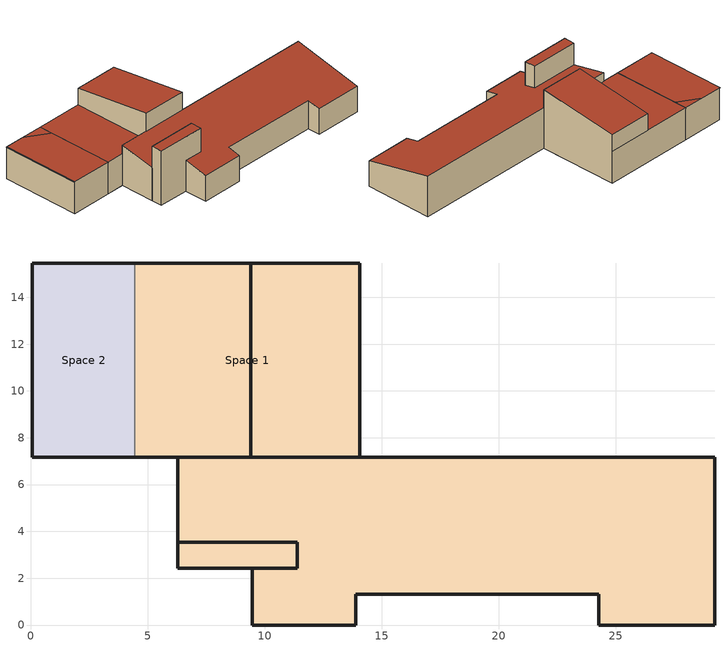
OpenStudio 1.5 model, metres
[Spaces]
Space 1
 floor ground: 14.07,15.47 14.07,7.16 4.45,7.16 4.45,15.47 z0; 29.24,7.16 29.24,0 24.28,0 24.28,7.16 z0; 13.88,7.16 13.88,0 9.47,0 9.47,2.42 11.4,2.42 11.4,3.53 6.28,3.53 6.28,7.16 z0; 24.28,7.16 24.28,1.31 13.88,1.31 13.88,7.16 z0
 floor adiabatic (ASHRAE 189.1-2009 ExtWall Mass ClimateZone 7-8): 11.4,3.53 11.4,2.42 6.28,2.42 6.28,3.53 z0
 wall outside: 24.28,0 29.24,0 / 9.47,0 13.88,0 z0:2.73; 29.24,7.16 14.07,7.16 z0:4.29; 4.45,7.16 6.28,7.16 / 14.07,15.47 4.45,15.47 z0:3.38; 9.4,7.16 6.28,7.16 z3.38:4.29; 14.07,15.47 9.4,15.47 z3.38:5.13; 29.24,7.16,4.29 29.24,0,2.73 29.24,0,0 29.24,7.16,0; 24.28,1.31,3.01 24.28,1.31,0 24.28,0,0 24.28,0,2.73; 14.07,7.16,6.2 14.07,7.16,0 14.07,15.47,0 14.07,15.47,5.13; 6.28,7.16,4.29 6.28,7.16,0 6.28,3.53,0 6.28,3.53,3.5; 9.4,7.16,6.2 9.4,15.47,5.13 9.4,15.47,3.38 9.4,7.16,3.38; 13.88,1.31,3.01 13.88,0,2.73 13.88,0,0 13.88,1.31,0; 9.47,2.42,3.26 9.47,2.42,0 9.47,0,0 9.47,0,2.73
 wall outside (ASHRAE 189.1-2009 ExtWall Mass ClimateZone 7-8): 13.88,1.31 24.28,1.31 z0:3.01; 11.4,3.53 6.28,3.53 z3.5:5.79; 6.28,3.53 6.28,2.42 z0:5.79; 11.4,2.42,5.79 11.4,2.42,3.26 11.4,3.53,3.5 11.4,3.53,5.79; 6.28,2.42,5.79 6.28,2.42,0 9.47,2.42,0 9.47,2.42,3.26 11.4,2.42,3.26 11.4,2.42,5.79
 wall outside (ASHRAE 90.1-2007 ExtWall SteelFrame ClimateZone alt-res 2-6): 9.4,7.16 14.07,7.16 z4.29:6.2
 wall adiabatic (ASHRAE 189.1-2009 ExtWall Mass ClimateZone 7-8): 6.28,3.53 11.4,3.53 z0:3.5; 11.4,2.42 9.47,2.42 z0:3.26; 11.4,3.53,3.5 11.4,3.53,0 11.4,2.42,0 11.4,2.42,3.26
 wall to Space 2: 4.45,15.47 4.45,7.16 z0:3.38
 roof outside: 14.07,7.16,6.2 14.07,15.47,5.13 9.4,15.47,5.13 9.4,7.16,6.2; 9.4,7.16 9.4,15.47 4.45,15.47 4.45,7.16 z3.38; 6.28,7.16,4.29 6.28,3.53,3.5 11.4,3.53,3.5 11.4,2.42,3.26 9.47,2.42,3.26 9.47,0,2.73 13.88,0,2.73 13.88,1.31,3.01 24.28,1.31,3.01 24.28,0,2.73 29.24,0,2.73 29.24,7.16,4.29; 0,7.16 4.45,7.16 4.45,15.47 0,15.47 z3.38
 roof outside (ASHRAE 189.1-2009 ExtWall Mass ClimateZone 7-8): 11.4,2.42 11.4,3.53 6.28,3.53 6.28,2.42 z5.79
Space 2
 floor ground: 4.45,15.47 4.45,7.16 0.07,7.16 0.07,15.47 z0
 wall outside: 4.45,15.47 0.07,15.47 0.07,7.16 4.45,7.16 z0:3.38
 roof outside: 4.45,7.16 4.45,15.47 0.07,15.47 0.07,7.16 z3.38
[Building]
Building 1: Space Type=90.1-2007 - MidriseApartment - Apartment 1; Default Construction Set=90.1-2007 - CZ5-6 - MidriseApartment 1
[ClimateZones]
Climate Zone Institution Name 1=ASHRAE; Climate Zone Document Name 1=ANSI/ASHRAE Standard 169; Climate Zone Document Year 1=2006; Climate Zone Value 1=5B; Climate Zone Institution Name 2=CEC; Climate Zone Document Name 2=California Climate Zone Descriptions; Climate Zone Document Year 2=1995
[Site]
Site 1: Latitude {deg}=40.13; Longitude {deg}=-105.24; Time Zone {hr}=-7; Elevation {m}=1689
[SizingPeriod:DesignDay] Barometric Pressure {Pa}=83011; Sky Clearness=0; Rain Indicator=0; Snow Indicator=0; Day of Month=21; Daylight Saving Time Indicator=0; Dry-Bulb Temperature Range Modifier Type=DefaultMultipliers
Name | Maximum Dry-Bulb Temperature {C} | Daily Dry-Bulb Temperature Range {deltaC} | Humidity Indicating Conditions at Maximum Dry-Bulb {BasedOnField A3} | Wind Speed {m/s} | Wind Direction {deg} | Month | Day Type | Humidity Indicating Type | Solar Model Indicator | ASHRAE Taub | ASHRAE Taud
Denver Intl Ap Ann Clg .4% Condns DB=>MWB | 34.6 | 15.2 | 15.7 | 4.2 | 80 | 7 | SummerDesignDay | Wetbulb | ASHRAETau | 0.424 | 2.012
Denver Intl Ap Ann Htg Wind 99.6% Condns WS=>MCDB | 1.8 | 0 | 1.8 | 14.1 | 160 | 12 | WinterDesignDay | Wetbulb | ASHRAEClearSky
Denver Intl Ap Ann Clg .4% Condns WB=>MDB | 27.3 | 15.2 | 18.3 | 4.2 | 80 | 7 | SummerDesignDay | Wetbulb | ASHRAETau | 0.424 | 2.012
Denver Intl Ap Ann Clg .4% Condns DP=>MDB | 19.9 | 15.2 | 16 | 4.2 | 80 | 7 | SummerDesignDay | Dewpoint | ASHRAETau | 0.424 | 2.012
Denver Intl Ap Ann Hum_n 99.6% Condns DP=>MCDB | -11.7 | 0 | -21.5 | 3.3 | 160 | 12 | WinterDesignDay | Dewpoint | ASHRAEClearSky
Denver Intl Ap Ann Htg 99.6% Condns DB | -17.4 | 0 | -17.4 | 3.3 | 160 | 12 | WinterDesignDay | Wetbulb | ASHRAEClearSky
Denver Intl Ap Ann Clg .4% Condns Enth=>MDB | 27 | 15.2 | 58300 | 4.2 | 80 | 7 | SummerDesignDay | Enthalpy | ASHRAETau | 0.424 | 2.012
[Construction]
ExtSlabCarpet 4in ClimateZone 1-8: MAT-CC05 4 HW CONCRETE, CP02 CARPET PAD
Interior Floor: F16 Acoustic tile, F05 Ceiling air space resistance, M11 100mm lightweight concrete
Interior Wall: G01a 19mm gypsum board, F04 Wall air space resistance, G01a 19mm gypsum board
Interior Ceiling: M11 100mm lightweight concrete, F05 Ceiling air space resistance, F16 Acoustic tile
Exterior Door: F08 Metal surface, I01 25mm insulation board
Interior Window: Clear 3mm
Interior Door; Interior Partition: G05 25mm wood
ASHRAE 189.1-2009 ExtWall Mass ClimateZone 7-8: 1IN Stucco, 8IN Concrete HW, Wall Insulation [44], 1/2IN Gypsum
ASHRAE 90.1-2007 ExtWall SteelFrame ClimateZone alt-res 2-6: Wood Siding, Steel Frame Wall Insulation R-13.81 IP, 1/2IN Gypsum
ASHRAE 90.1-2007 ExtRoof IEAD ClimateZone 2-8: Roof Membrane, IEAD Roof Insulation R-19.72 IP, Metal Decking
ASHRAE 90.1-2007 ExtWindow Metal ClimateZone 4-6: Fixed Window 3.12/0.40/0.31
[Material] Thermal Absorptance=0.9
Name | Roughness | Thickness {m} | Conductivity {W/m-K} | Density {kg/m3} | Specific Heat {J/kg-K} | Solar Absorptance | Visible Absorptance
MAT-CC05 4 HW CONCRETE | Rough | 0.1016 | 1.311 | 2240 | 836.8 | 0.85 | 0.85
1IN Stucco | Smooth | 0.0253 | 0.6918 | 1858 | 837 | 0.92 | 0.92
8IN Concrete HW | MediumRough | 0.2033 | 1.7296 | 2243 | 837 | 0.65 | 0.65
1/2IN Gypsum | Smooth | 0.0127 | 0.16 | 784.9 | 830 | 0.4 | 0.4
Roof Membrane | VeryRough | 0.0095 | 0.16 | 1121.29 | 1460 | 0.7 | 0.7
Metal Decking | MediumSmooth | 0.0015 | 45.006 | 7680 | 418.4 | 0.6 | 0.6
F16 Acoustic tile | MediumSmooth | 0.0191 | 0.06 | 368 | 590 | 0.3 | 0.3
M11 100mm lightweight concrete | MediumRough | 0.1016 | 0.53 | 1280 | 840 | 0.5 | 0.5
G01a 19mm gypsum board | MediumSmooth | 0.019 | 0.16 | 800 | 1090 | 0.4 | 0.4
F08 Metal surface | Smooth | 0.0008 | 45.28 | 7824 | 500 | 0.7 | 0.7
I01 25mm insulation board | MediumRough | 0.0254 | 0.03 | 43 | 1210 | 0.6 | 0.6
G05 25mm wood | MediumSmooth | 0.0254 | 0.15 | 608 | 1630 | 0.5 | 0.5
Wall Insulation [44] | MediumRough | 0.1104 | 0.0432 | 91 | 837 | 0.5 | 0.5
Wood Siding | MediumSmooth | 0.01 | 0.11 | 544.62 | 1210 | 0.78 | 0.78
Steel Frame Wall Insulation R-13.81 IP | MediumRough | 0.119155 | 0.049 | 265 | 836.8 | 0.7 | 0.7
IEAD Roof Insulation R-19.72 IP | MediumRough | 0.170137 | 0.049 | 265 | 836.8 | 0.7 | 0.7
[Material:NoMass]
CP02 CARPET PAD: Roughness=Smooth; Thermal Resistance {m2-K/W}=0.1; Thermal Absorptance=0.9; Solar Absorptance=0.8; Visible Absorptance=0.8
[Material:AirGap]
Name | Thermal Resistance {m2-K/W}
F05 Ceiling air space resistance | 0.18
F04 Wall air space resistance | 0.15
[WindowMaterial:Glazing]
Clear 3mm: Optical Data Type=SpectralAverage; Thickness {m}=0.003; Solar Transmittance at Normal Incidence=0.837; Front Side Solar Reflectance at Normal Incidence=0.075; Back Side Solar Reflectance at Normal Incidence=0; Visible Transmittance at Normal Incidence=0.898; Front Side Visible Reflectance at Normal Incidence=0.081; Back Side Visible Reflectance at Normal Incidence=0; Infrared Transmittance at Normal Incidence=0; Front Side Infrared Hemispherical Emissivity=0.84; Back Side Infrared Hemispherical Emissivity=0.84; Conductivity {W/m-K}=0.9; Dirt Correction Factor for Solar and Visible Transmittance=1; Solar Diffusing=No
[WindowMaterial:SimpleGlazingSystem]
Fixed Window 3.12/0.40/0.31: U-Factor {W/m2-K}=3.12304; Solar Heat Gain Coefficient=0.4; Visible Transmittance=0.31
[DefaultConstructionSet]
90.1-2007 - CZ5-6 - MidriseApartment 1: Default Exterior Surface Constructions=Default Surface Constructions 25; Default Interior Surface Constructions=Default Surface Constructions 26; Default Ground Contact Surface Constructions=Default Surface Constructions 27; Default Exterior SubSurface Constructions=Default Sub Surface Constructions 17; Default Interior SubSurface Constructions=Default Sub Surface Constructions 18; Interior Partition Construction=Interior Partition
[DefaultSurfaceConstructions]
Name | Floor Construction | Wall Construction | Roof Ceiling Construction
Default Surface Constructions 25 | ExtSlabCarpet 4in ClimateZone 1-8 | ASHRAE 90.1-2007 ExtWall SteelFrame ClimateZone alt-res 2-6 | ASHRAE 90.1-2007 ExtRoof IEAD ClimateZone 2-8
Default Surface Constructions 26 | Interior Floor | Interior Wall | Interior Ceiling
Default Surface Constructions 27 | ExtSlabCarpet 4in ClimateZone 1-8 | ExtSlabCarpet 4in ClimateZone 1-8 | ExtSlabCarpet 4in ClimateZone 1-8
[DefaultSubSurfaceConstructions]
Name | Fixed Window Construction | Operable Window Construction | Door Construction | Tubular Daylight Dome Construction | Tubular Daylight Diffuser Construction
Default Sub Surface Constructions 17 | ASHRAE 90.1-2007 ExtWindow Metal ClimateZone 4-6 | ASHRAE 90.1-2007 ExtWindow Metal ClimateZone 4-6 | Exterior Door | Interior Window | Interior Window
Default Sub Surface Constructions 18 | Interior Window | Interior Window | Interior Door
[DefaultScheduleSet] Infiltration Schedule=MidriseApartment Infil
Name | Number of People Schedule | People Activity Level Schedule | Lighting Schedule | Electric Equipment Schedule
90.1-2007 - MidriseApartment - Apartment Schedule Set; 90.1-2007 - MidriseApartment - Apartment Schedule Set 1 | MidriseApartment Apartment Occ | MidriseApartment Activity | MidriseApartment Apartment Light | MidriseApartment Apartment Equip
90.1-2007 - MidriseApartment - Corridor Schedule Set 1 |  |  | MidriseApartment Corridor Light
[Lights:Definition] Design Level Calculation Method=Watts/Area
Name | Watts per Space Floor Area {W/m2}
90.1-2007 - MidriseApartment - Apartment Lights Definition; 90.1-2007 - MidriseApartment - Apartment Lights Definition 1 | 11.8403
90.1-2007 - MidriseApartment - Corridor Lights Definition 1 | 5.38196
[DesignSpecification:OutdoorAir]
90.1-2007 - MidriseApartment - Corridor Ventilation 1: Outdoor Air Method=Sum; Outdoor Air Flow per Floor Area {m3/s-m2}=0.0003048
[People:Definition] Number of People Calculation Method=People/Area; People per Space Floor Area {person/m2}=0.0283091; Fraction Radiant=0.3
90.1-2007 - MidriseApartment - Apartment People Definition; 90.1-2007 - MidriseApartment - Apartment People Definition 1
[ElectricEquipment:Definition] Design Level Calculation Method=Watts/Area; Watts per Space Floor Area {W/m2}=3.87501
90.1-2007 - MidriseApartment - Apartment Electric Equipment Definition; 90.1-2007 - MidriseApartment - Apartment Electric Equipment Definition 1
[ThermostatSetpoint:DualSetpoint]
Thermostat Setpoint Dual Setpoint 1: Heating Setpoint Temperature Schedule=MidriseApartment Office HtgSetp; Cooling Setpoint Temperature Schedule=MidriseApartment Office ClgSetp
[SpaceType] Standards Building Type=MidriseApartment
Name | Default Schedule Set | Standards Space Type | Design Specification Outdoor Air Object
90.1-2007 - MidriseApartment - Apartment | 90.1-2007 - MidriseApartment - Apartment Schedule Set | Apartment
90.1-2007 - MidriseApartment - Apartment 1 | 90.1-2007 - MidriseApartment - Apartment Schedule Set 1 | Apartment
90.1-2007 - MidriseApartment - Corridor | 90.1-2007 - MidriseApartment - Corridor Schedule Set 1 | Corridor | 90.1-2007 - MidriseApartment - Corridor Ventilation 1
[Lights]
Name | Lights Definition | Space or SpaceType
90.1-2007 - MidriseApartment - Apartment Lights | 90.1-2007 - MidriseApartment - Apartment Lights Definition | 90.1-2007 - MidriseApartment - Apartment
90.1-2007 - MidriseApartment - Apartment Lights 1 | 90.1-2007 - MidriseApartment - Apartment Lights Definition 1 | 90.1-2007 - MidriseApartment - Apartment 1
90.1-2007 - MidriseApartment - Corridor Lights | 90.1-2007 - MidriseApartment - Corridor Lights Definition 1 | 90.1-2007 - MidriseApartment - Corridor
[People]
Name | People Definition | Space or SpaceType
90.1-2007 - MidriseApartment - Apartment People | 90.1-2007 - MidriseApartment - Apartment People Definition | 90.1-2007 - MidriseApartment - Apartment
90.1-2007 - MidriseApartment - Apartment People 1 | 90.1-2007 - MidriseApartment - Apartment People Definition 1 | 90.1-2007 - MidriseApartment - Apartment 1
[SpaceInfiltration:DesignFlowRate] Design Flow Rate Calculation Method=Flow/ExteriorArea; Flow per Exterior Surface Area {m3/s-m2}=0.000226568
Name | Space or SpaceType
90.1-2007 - MidriseApartment - Apartment Infiltration | 90.1-2007 - MidriseApartment - Apartment
90.1-2007 - MidriseApartment - Apartment Infiltration 1 | 90.1-2007 - MidriseApartment - Apartment 1
90.1-2007 - MidriseApartment - Corridor Infiltration | 90.1-2007 - MidriseApartment - Corridor
[ElectricEquipment]
Name | Electric Equipment Definition | Space or SpaceType
90.1-2007 - MidriseApartment - Apartment Electric Equipment | 90.1-2007 - MidriseApartment - Apartment Electric Equipment Definition | 90.1-2007 - MidriseApartment - Apartment
90.1-2007 - MidriseApartment - Apartment Electric Equipment 1 | 90.1-2007 - MidriseApartment - Apartment Electric Equipment Definition 1 | 90.1-2007 - MidriseApartment - Apartment 1
[BuildingStory]
Building Story 1
[ThermalZone] Use Ideal Air Loads=No
Name | Multiplier | Thermostat
Whole House | 1 | Thermostat Setpoint Dual Setpoint 1
Garage
[Sizing:Zone] Zone Cooling Design Supply Air Temperature {C}=14; Zone Heating Design Supply Air Temperature {C}=40; Zone Cooling Design Supply Air Humidity Ratio {kg-H2O/kg-air}=0.0085; Zone Heating Design Supply Air Humidity Ratio {kg-H2O/kg-air}=0.008; Cooling Design Air Flow Method=DesignDay; Heating Design Air Flow Method=DesignDay
Whole House; Garage
[Space]
Name | Space Type | Thermal Zone
Space 1 | 90.1-2007 - MidriseApartment - Apartment | Whole House
Space 2 | 90.1-2007 - MidriseApartment - Corridor | Garage
[Schedule:Ruleset]
Name | Default Day Schedule | Summer Design Day Schedule | Winter Design Day Schedule
MidriseApartment Apartment Light | MidriseApartment Apartment Light Default Schedule | MidriseApartment Apartment Light Summer Design Day | MidriseApartment Apartment Light Winter Design Day
MidriseApartment Apartment Occ | MidriseApartment Apartment Occ Default Schedule | MidriseApartment Apartment Occ Summer Design Day | MidriseApartment Apartment Occ Winter Design Day
MidriseApartment Activity | MidriseApartment Activity Default Schedule | MidriseApartment Activity Summer Design Day | MidriseApartment Activity Winter Design Day
MidriseApartment Infil | MidriseApartment Infil Default Schedule | MidriseApartment Infil Summer Design Day | MidriseApartment Infil Winter Design Day
MidriseApartment Apartment Equip | MidriseApartment Apartment Equip Default Schedule | MidriseApartment Apartment Equip Summer Design Day | MidriseApartment Apartment Equip Winter Design Day
MidriseApartment Corridor Light | MidriseApartment Corridor Light Default Schedule | MidriseApartment Corridor Light Summer Design Day | MidriseApartment Corridor Light Winter Design Day
MidriseApartment Office HtgSetp | MidriseApartment Office HtgSetp Default Schedule | MidriseApartment Office HtgSetp Summer Design Day | MidriseApartment Office HtgSetp Winter Design Day
MidriseApartment Office ClgSetp | MidriseApartment Office ClgSetp Default Schedule | MidriseApartment Office ClgSetp Summer Design Day | MidriseApartment Office ClgSetp Winter Design Day
[Schedule:Day]
MidriseApartment Apartment Light Default Schedule; MidriseApartment Apartment Light Summer Design Day; MidriseApartment Apartment Light Winter Design Day: 4, 0, 0.067, 5, 0, 0.187, 6, 0, 0.394, 7, 0, 0.44, 8, 0, 0.393, 9, 0, 0.172, 15, 0, 0.119, 16, 0, 0.206, 17, 0, 0.439, 18, 0, 0.616, 19, 0, 0.829, 20, 0, 0.986, 21, 0, 1, 22, 0, 0.692, 23, 0, 0.384, 24, 0, 0.16
MidriseApartment Apartment Occ Default Schedule; MidriseApartment Apartment Occ Summer Design Day; MidriseApartment Apartment Occ Winter Design Day: 7, 0, 1, 8, 0, 0.85, 9, 0, 0.39, 16, 0, 0.25, 17, 0, 0.3, 18, 0, 0.52, 21, 0, 0.87, 24, 0, 1
MidriseApartment Activity Default Schedule; MidriseApartment Activity Summer Design Day; MidriseApartment Activity Winter Design Day: 24, 0, 120
MidriseApartment Infil Default Schedule; MidriseApartment Infil Summer Design Day; MidriseApartment Infil Winter Design Day; MidriseApartment Corridor Light Default Schedule; MidriseApartment Corridor Light Summer Design Day; MidriseApartment Corridor Light Winter Design Day: 24, 0, 1
MidriseApartment Apartment Equip Default Schedule; MidriseApartment Apartment Equip Summer Design Day; MidriseApartment Apartment Equip Winter Design Day: 1, 0, 0.45, 2, 0, 0.41, 3, 0, 0.39, 5, 0, 0.38, 6, 0, 0.43, 7, 0, 0.54, 8, 0, 0.65, 9, 0, 0.66, 10, 0, 0.67, 11, 0, 0.69, 12, 0, 0.7, 13, 0, 0.69, 14, 0, 0.66, 15, 0, 0.65, 16, 0, 0.68, 17, 0, 0.8, 19, 0, 1, 20, 0, 0.93, 21, 0, 0.89, 22, 0, 0.85, 23, 0, 0.71, 24, 0, 0.58
MidriseApartment Office HtgSetp Default Schedule; MidriseApartment Office HtgSetp Winter Design Day: 7, 0, 15.6, 8, 0, 18.3, 17, 0, 21.1, 18, 0, 18.3, 24, 0, 15.6
MidriseApartment Office HtgSetp Summer Design Day: 24, 0, 15.6
MidriseApartment Office ClgSetp Default Schedule; MidriseApartment Office ClgSetp Summer Design Day: 7, 0, 29.4, 8, 0, 26.7, 17, 0, 23.9, 18, 0, 26.7, 24, 0, 29.4
MidriseApartment Office ClgSetp Winter Design Day: 24, 0, 29.4
